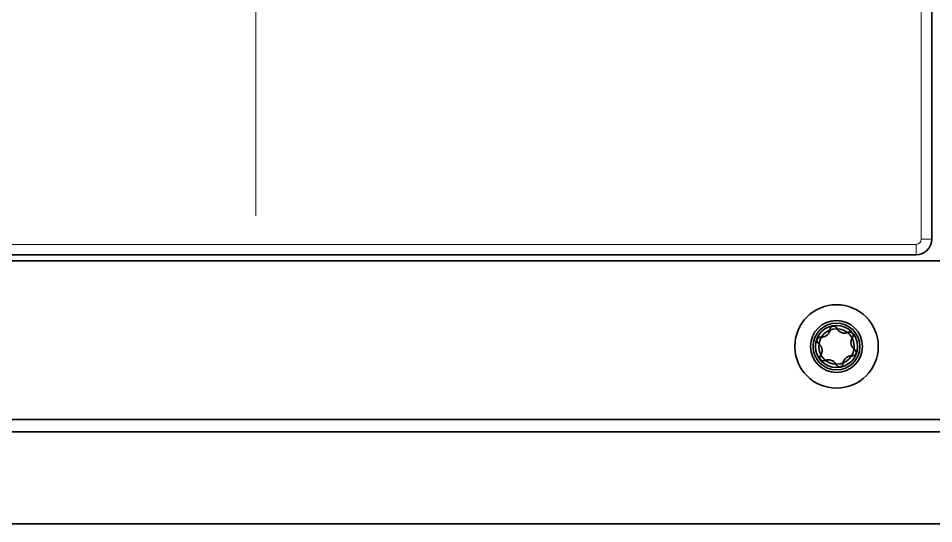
# Model space of a CAD drawing. Extents: x -760 to 4209, y 5795 to 10328.
# Drawn here: x -624.8 to -537, y 7999.4 to 8047.9 of the extents above; entities that cross this region are included whole.
import ezdxf

# ---------------------------------------------------------------- set-up
doc = ezdxf.new("R2010")
doc.units = 0
doc.header["$LTSCALE"] = 5
doc.layers.get('0').update_dxf_attribs({"linetype": 'CONTINUOUS', "lineweight": 0})
doc.layers.add('1', color=7, linetype='CONTINUOUS', true_color=0xffffff)
doc.layers.add('ORTHO$15', color=7, linetype='CONTINUOUS', true_color=0xffffff)

msp = doc.modelspace()

# ---------------------------------------------------------------- linework, layer by layer
at = {"color": 3}
msp.add_line((-601.989, 8128.928), (-601.989, 8028.928), dxfattribs=at)
at = {"layer": '1', "color": 7, "linetype": 'Continuous', "lineweight": 13}
for p, q in [((-538.18, 8026.698), (-538.18, 8101.63)), ((-537.18, 8026.698), (-538.18, 8026.698)), ((-635.144, 8026.198), (-538.68, 8026.198)), ((-538.68, 8025.198), (-538.68, 8026.198))]:
    msp.add_line(p, q, dxfattribs=at)
at = {"layer": '1', "color": 7, "linetype": 'Continuous', "lineweight": 35}
for p, q in [((-537.18, 8101.63), (-537.18, 8026.698)), ((-538.68, 8025.198), (-635.144, 8025.198))]:
    msp.add_line(p, q, dxfattribs=at)
at = {"layer": '1', "color": 7, "linetype": 'Continuous', "lineweight": 13}
msp.add_ellipse((-538.68, 8026.698), major_axis=(0.354, -0.354), ratio=0.999695, start_param=5.497939, end_param=7.068431, dxfattribs=at)
at = {"layer": '1', "color": 7, "linetype": 'Continuous', "lineweight": 35}
msp.add_ellipse((-538.68, 8026.698), major_axis=(1.061, 1.061), ratio=0.999899, start_param=3.927143, end_param=5.497635, dxfattribs=at)
at = {"layer": 'ORTHO$15', "color": 7, "linetype": 'Continuous', "lineweight": 35, "extrusion": (0, 1, 0)}
for p, q in [((-712.604, 8024.602), (-536.308, 8024.602)), ((-13.406, 8009.402), (-757.313, 8009.402)), ((-692.663, 8008.202), (-8.927, 8008.202)), ((34.037, 7999.402), (-692.663, 7999.402))]:
    msp.add_line(p, q, dxfattribs=at)
at = {"layer": 'ORTHO$15', "color": 7, "linetype": 'Continuous', "lineweight": 35}
for radius in [4, 2.49, 1.7]:
    msp.add_circle((-546.313, 8016.402), radius, dxfattribs=at)
at = {"layer": 'ORTHO$15', "color": 7, "linetype": 'Continuous', "lineweight": 35, "extrusion": (0, 0, -1)}
for radius in [2.25, 2.025]:
    msp.add_circle((546.313, 8016.402), radius, dxfattribs=at)
at = {"layer": 'ORTHO$15', "color": 7, "linetype": 'Continuous', "lineweight": 35}
for points, knots in [([(-547.823, 8017.298), (-547.77, 8017.293), (-547.717, 8017.294), (-547.638, 8017.302), (-547.612, 8017.306), (-547.572, 8017.315), (-547.559, 8017.318), (-547.533, 8017.324), (-547.52, 8017.328), (-547.456, 8017.348), (-547.406, 8017.369), (-547.347, 8017.402), (-547.335, 8017.408), (-547.312, 8017.422), (-547.3, 8017.43), (-547.266, 8017.453), (-547.244, 8017.47), (-547.181, 8017.523), (-547.144, 8017.561), (-547.093, 8017.625), (-547.077, 8017.647), (-547.055, 8017.681), (-547.048, 8017.692), (-547.034, 8017.716), (-547.028, 8017.728), (-546.997, 8017.787), (-546.977, 8017.837), (-546.954, 8017.914), (-546.948, 8017.94), (-546.938, 8017.993), (-546.935, 8018.019), (-546.932, 8018.046)], [0, 0, 0, 0, 0.125, 0.125, 0.1875, 0.1875, 0.21875, 0.21875, 0.25, 0.25, 0.375, 0.375, 0.40625, 0.40625, 0.4375, 0.4375, 0.5, 0.5, 0.625, 0.625, 0.6875, 0.6875, 0.71875, 0.71875, 0.75, 0.75, 0.875, 0.875, 0.9375, 0.9375, 1, 1, 1, 1]), ([(-546.932, 8018.046), (-546.931, 8018.064), (-546.925, 8018.099), (-546.913, 8018.133), (-546.902, 8018.159), (-546.898, 8018.167), (-546.889, 8018.183), (-546.885, 8018.191), (-546.87, 8018.214), (-546.859, 8018.228), (-546.84, 8018.249), (-546.834, 8018.255), (-546.82, 8018.268), (-546.813, 8018.274), (-546.792, 8018.291), (-546.776, 8018.301), (-546.752, 8018.314), (-546.744, 8018.319), (-546.727, 8018.326), (-546.718, 8018.33), (-546.692, 8018.339), (-546.674, 8018.344), (-546.647, 8018.349), (-546.637, 8018.35), (-546.619, 8018.352), (-546.61, 8018.352), (-546.582, 8018.352), (-546.564, 8018.351), (-546.536, 8018.347), (-546.527, 8018.345), (-546.509, 8018.34), (-546.5, 8018.338), (-546.474, 8018.329), (-546.457, 8018.322), (-546.433, 8018.309), (-546.425, 8018.305), (-546.409, 8018.295), (-546.401, 8018.29), (-546.38, 8018.273), (-546.366, 8018.261), (-546.347, 8018.241), (-546.341, 8018.234), (-546.33, 8018.22), (-546.324, 8018.213), (-546.309, 8018.191), (-546.3, 8018.175), (-546.292, 8018.158)], [0, 0, 0, 0, 0.0625, 0.125, 0.125, 0.15625, 0.15625, 0.1875, 0.1875, 0.25, 0.25, 0.28125, 0.28125, 0.3125, 0.3125, 0.375, 0.375, 0.40625, 0.40625, 0.4375, 0.4375, 0.5, 0.5, 0.53125, 0.53125, 0.5625, 0.5625, 0.625, 0.625, 0.65625, 0.65625, 0.6875, 0.6875, 0.75, 0.75, 0.78125, 0.78125, 0.8125, 0.8125, 0.875, 0.875, 0.90625, 0.90625, 0.9375, 0.9375, 1, 1, 1, 1]), ([(-546.292, 8018.158), (-546.269, 8018.11), (-546.242, 8018.064), (-546.196, 8018), (-546.179, 8017.979), (-546.152, 8017.949), (-546.143, 8017.939), (-546.124, 8017.92), (-546.114, 8017.911), (-546.065, 8017.865), (-546.022, 8017.833), (-545.964, 8017.797), (-545.952, 8017.791), (-545.928, 8017.778), (-545.916, 8017.771), (-545.879, 8017.754), (-545.854, 8017.743), (-545.778, 8017.715), (-545.725, 8017.702), (-545.658, 8017.691), (-545.644, 8017.689), (-545.617, 8017.687), (-545.577, 8017.684), (-545.509, 8017.683), (-545.456, 8017.688), (-545.416, 8017.694), (-545.403, 8017.696), (-545.376, 8017.701), (-545.363, 8017.704), (-545.298, 8017.72), (-545.248, 8017.738), (-545.2, 8017.76)], [0, 0, 0, 0, 0.125, 0.125, 0.1875, 0.1875, 0.21875, 0.21875, 0.25, 0.25, 0.375, 0.375, 0.40625, 0.40625, 0.4375, 0.4375, 0.5, 0.5, 0.625, 0.625, 0.65625, 0.65625, 0.6875, 0.75, 0.8125, 0.8125, 0.84375, 0.84375, 0.875, 0.875, 1, 1, 1, 1]), ([(-545.199, 8017.76), (-545.183, 8017.768), (-545.149, 8017.781), (-545.114, 8017.788), (-545.086, 8017.791), (-545.077, 8017.791), (-545.059, 8017.792), (-545.05, 8017.792), (-545.023, 8017.79), (-545.004, 8017.788), (-544.977, 8017.782), (-544.968, 8017.78), (-544.951, 8017.775), (-544.942, 8017.771), (-544.917, 8017.761), (-544.9, 8017.753), (-544.876, 8017.739), (-544.868, 8017.734), (-544.853, 8017.723), (-544.846, 8017.717), (-544.825, 8017.699), (-544.812, 8017.686), (-544.794, 8017.665), (-544.788, 8017.657), (-544.777, 8017.642), (-544.772, 8017.634), (-544.758, 8017.611), (-544.75, 8017.594), (-544.74, 8017.568), (-544.737, 8017.559), (-544.732, 8017.541), (-544.73, 8017.532), (-544.724, 8017.505), (-544.722, 8017.487), (-544.721, 8017.46), (-544.721, 8017.45), (-544.722, 8017.432), (-544.722, 8017.423), (-544.726, 8017.396), (-544.729, 8017.378), (-544.737, 8017.352), (-544.74, 8017.343), (-544.746, 8017.326), (-544.75, 8017.318), (-544.762, 8017.293), (-544.771, 8017.278), (-544.781, 8017.263)], [0, 0, 0, 0, 0.0625, 0.125, 0.125, 0.15625, 0.15625, 0.1875, 0.1875, 0.25, 0.25, 0.28125, 0.28125, 0.3125, 0.3125, 0.375, 0.375, 0.40625, 0.40625, 0.4375, 0.4375, 0.5, 0.5, 0.53125, 0.53125, 0.5625, 0.5625, 0.625, 0.625, 0.65625, 0.65625, 0.6875, 0.6875, 0.75, 0.75, 0.78125, 0.78125, 0.8125, 0.8125, 0.875, 0.875, 0.90625, 0.90625, 0.9375, 0.9375, 1, 1, 1, 1]), ([(-548.046, 8016.687), (-548.06, 8016.697), (-548.088, 8016.72), (-548.112, 8016.748), (-548.128, 8016.77), (-548.133, 8016.777), (-548.143, 8016.793), (-548.148, 8016.801), (-548.16, 8016.825), (-548.167, 8016.842), (-548.175, 8016.868), (-548.178, 8016.877), (-548.182, 8016.895), (-548.184, 8016.904), (-548.188, 8016.931), (-548.189, 8016.95), (-548.189, 8016.977), (-548.188, 8016.987), (-548.186, 8017.005), (-548.185, 8017.014), (-548.18, 8017.042), (-548.175, 8017.06), (-548.165, 8017.086), (-548.162, 8017.094), (-548.154, 8017.111), (-548.15, 8017.12), (-548.136, 8017.144), (-548.126, 8017.159), (-548.109, 8017.181), (-548.102, 8017.188), (-548.09, 8017.201), (-548.083, 8017.208), (-548.069, 8017.22), (-548.062, 8017.226), (-548.047, 8017.237), (-548.04, 8017.242), (-548.016, 8017.257), (-548, 8017.265), (-547.975, 8017.276), (-547.966, 8017.279), (-547.949, 8017.285), (-547.94, 8017.287), (-547.914, 8017.294), (-547.896, 8017.297), (-547.869, 8017.299), (-547.86, 8017.299), (-547.841, 8017.299), (-547.832, 8017.299), (-547.823, 8017.298)], [0, 0, 0, 0, 0.0625, 0.125, 0.125, 0.15625, 0.15625, 0.1875, 0.1875, 0.25, 0.25, 0.28125, 0.28125, 0.3125, 0.3125, 0.375, 0.375, 0.40625, 0.40625, 0.4375, 0.4375, 0.5, 0.5, 0.53125, 0.53125, 0.5625, 0.5625, 0.625, 0.625, 0.65625, 0.65625, 0.6875, 0.6875, 0.71875, 0.71875, 0.75, 0.75, 0.8125, 0.8125, 0.84375, 0.84375, 0.875, 0.875, 0.9375, 0.9375, 0.96875, 0.96875, 1, 1, 1, 1]), ([(-544.781, 8017.262), (-544.812, 8017.219), (-544.838, 8017.172), (-544.87, 8017.1), (-544.88, 8017.075), (-544.892, 8017.037), (-544.896, 8017.024), (-544.904, 8016.998), (-544.907, 8016.984), (-544.922, 8016.919), (-544.928, 8016.865), (-544.93, 8016.798), (-544.93, 8016.784), (-544.929, 8016.757), (-544.928, 8016.743), (-544.925, 8016.702), (-544.922, 8016.675), (-544.908, 8016.595), (-544.893, 8016.543), (-544.869, 8016.479), (-544.863, 8016.467), (-544.852, 8016.442), (-544.835, 8016.405), (-544.801, 8016.347), (-544.77, 8016.303), (-544.745, 8016.271), (-544.737, 8016.261), (-544.719, 8016.241), (-544.71, 8016.231), (-544.664, 8016.183), (-544.624, 8016.148), (-544.58, 8016.117)], [0, 0, 0, 0, 0.125, 0.125, 0.1875, 0.1875, 0.21875, 0.21875, 0.25, 0.25, 0.375, 0.375, 0.40625, 0.40625, 0.4375, 0.4375, 0.5, 0.5, 0.625, 0.625, 0.65625, 0.65625, 0.6875, 0.75, 0.8125, 0.8125, 0.84375, 0.84375, 0.875, 0.875, 1, 1, 1, 1]), ([(-547.844, 8015.542), (-547.813, 8015.585), (-547.787, 8015.632), (-547.755, 8015.704), (-547.745, 8015.729), (-547.733, 8015.768), (-547.729, 8015.78), (-547.722, 8015.807), (-547.718, 8015.82), (-547.704, 8015.885), (-547.697, 8015.939), (-547.695, 8016.006), (-547.695, 8016.02), (-547.696, 8016.047), (-547.697, 8016.061), (-547.7, 8016.102), (-547.703, 8016.129), (-547.717, 8016.209), (-547.732, 8016.261), (-547.757, 8016.325), (-547.762, 8016.337), (-547.773, 8016.362), (-547.791, 8016.399), (-547.824, 8016.457), (-547.855, 8016.501), (-547.88, 8016.533), (-547.889, 8016.543), (-547.906, 8016.563), (-547.915, 8016.573), (-547.962, 8016.622), (-548.002, 8016.656), (-548.046, 8016.687)], [0, 0, 0, 0, 0.125, 0.125, 0.1875, 0.1875, 0.21875, 0.21875, 0.25, 0.25, 0.375, 0.375, 0.40625, 0.40625, 0.4375, 0.4375, 0.5, 0.5, 0.625, 0.625, 0.65625, 0.65625, 0.6875, 0.75, 0.8125, 0.8125, 0.84375, 0.84375, 0.875, 0.875, 1, 1, 1, 1]), ([(-544.58, 8016.117), (-544.565, 8016.107), (-544.537, 8016.084), (-544.513, 8016.057), (-544.497, 8016.035), (-544.492, 8016.027), (-544.482, 8016.011), (-544.478, 8016.004), (-544.465, 8015.979), (-544.458, 8015.962), (-544.45, 8015.936), (-544.447, 8015.927), (-544.443, 8015.909), (-544.441, 8015.9), (-544.437, 8015.873), (-544.436, 8015.854), (-544.437, 8015.827), (-544.437, 8015.817), (-544.439, 8015.799), (-544.44, 8015.79), (-544.445, 8015.762), (-544.45, 8015.744), (-544.46, 8015.718), (-544.463, 8015.71), (-544.471, 8015.693), (-544.475, 8015.684), (-544.489, 8015.66), (-544.499, 8015.645), (-544.517, 8015.623), (-544.523, 8015.616), (-544.536, 8015.603), (-544.542, 8015.596), (-544.556, 8015.584), (-544.563, 8015.578), (-544.578, 8015.567), (-544.586, 8015.562), (-544.609, 8015.547), (-544.625, 8015.539), (-544.65, 8015.528), (-544.659, 8015.525), (-544.677, 8015.519), (-544.685, 8015.516), (-544.712, 8015.51), (-544.73, 8015.507), (-544.757, 8015.505), (-544.766, 8015.505), (-544.784, 8015.505), (-544.793, 8015.505), (-544.802, 8015.506)], [0, 0, 0, 0, 0.0625, 0.125, 0.125, 0.15625, 0.15625, 0.1875, 0.1875, 0.25, 0.25, 0.28125, 0.28125, 0.3125, 0.3125, 0.375, 0.375, 0.40625, 0.40625, 0.4375, 0.4375, 0.5, 0.5, 0.53125, 0.53125, 0.5625, 0.5625, 0.625, 0.625, 0.65625, 0.65625, 0.6875, 0.6875, 0.71875, 0.71875, 0.75, 0.75, 0.8125, 0.8125, 0.84375, 0.84375, 0.875, 0.875, 0.9375, 0.9375, 0.96875, 0.96875, 1, 1, 1, 1]), ([(-547.426, 8015.044), (-547.442, 8015.036), (-547.476, 8015.023), (-547.512, 8015.016), (-547.539, 8015.013), (-547.548, 8015.013), (-547.566, 8015.012), (-547.575, 8015.012), (-547.603, 8015.014), (-547.621, 8015.016), (-547.648, 8015.022), (-547.657, 8015.024), (-547.674, 8015.029), (-547.683, 8015.033), (-547.709, 8015.043), (-547.725, 8015.051), (-547.749, 8015.065), (-547.757, 8015.07), (-547.772, 8015.081), (-547.779, 8015.087), (-547.8, 8015.105), (-547.813, 8015.118), (-547.831, 8015.139), (-547.837, 8015.147), (-547.848, 8015.162), (-547.853, 8015.17), (-547.867, 8015.194), (-547.875, 8015.21), (-547.885, 8015.236), (-547.888, 8015.245), (-547.893, 8015.263), (-547.895, 8015.272), (-547.901, 8015.299), (-547.903, 8015.317), (-547.904, 8015.345), (-547.904, 8015.354), (-547.904, 8015.372), (-547.903, 8015.381), (-547.899, 8015.408), (-547.896, 8015.426), (-547.888, 8015.453), (-547.885, 8015.461), (-547.879, 8015.478), (-547.875, 8015.487), (-547.863, 8015.511), (-547.854, 8015.527), (-547.844, 8015.542)], [0, 0, 0, 0, 0.0625, 0.125, 0.125, 0.15625, 0.15625, 0.1875, 0.1875, 0.25, 0.25, 0.28125, 0.28125, 0.3125, 0.3125, 0.375, 0.375, 0.40625, 0.40625, 0.4375, 0.4375, 0.5, 0.5, 0.53125, 0.53125, 0.5625, 0.5625, 0.625, 0.625, 0.65625, 0.65625, 0.6875, 0.6875, 0.75, 0.75, 0.78125, 0.78125, 0.8125, 0.8125, 0.875, 0.875, 0.90625, 0.90625, 0.9375, 0.9375, 1, 1, 1, 1]), ([(-546.333, 8014.646), (-546.356, 8014.694), (-546.383, 8014.74), (-546.43, 8014.804), (-546.446, 8014.825), (-546.473, 8014.855), (-546.482, 8014.865), (-546.501, 8014.884), (-546.511, 8014.893), (-546.561, 8014.939), (-546.603, 8014.971), (-546.661, 8015.007), (-546.673, 8015.013), (-546.697, 8015.026), (-546.709, 8015.033), (-546.746, 8015.051), (-546.771, 8015.061), (-546.848, 8015.089), (-546.9, 8015.102), (-546.968, 8015.113), (-546.981, 8015.115), (-547.008, 8015.117), (-547.049, 8015.12), (-547.116, 8015.121), (-547.17, 8015.116), (-547.21, 8015.11), (-547.223, 8015.108), (-547.249, 8015.102), (-547.262, 8015.1), (-547.327, 8015.084), (-547.377, 8015.066), (-547.426, 8015.044)], [0, 0, 0, 0, 0.125, 0.125, 0.1875, 0.1875, 0.21875, 0.21875, 0.25, 0.25, 0.375, 0.375, 0.40625, 0.40625, 0.4375, 0.4375, 0.5, 0.5, 0.625, 0.625, 0.65625, 0.65625, 0.6875, 0.75, 0.8125, 0.8125, 0.84375, 0.84375, 0.875, 0.875, 1, 1, 1, 1]), ([(-544.802, 8015.506), (-544.855, 8015.511), (-544.908, 8015.51), (-544.987, 8015.502), (-545.014, 8015.497), (-545.066, 8015.487), (-545.093, 8015.48), (-545.17, 8015.456), (-545.219, 8015.435), (-545.278, 8015.402), (-545.29, 8015.396), (-545.313, 8015.381), (-545.325, 8015.374), (-545.359, 8015.351), (-545.381, 8015.334), (-545.444, 8015.281), (-545.482, 8015.243), (-545.532, 8015.179), (-545.548, 8015.157), (-545.57, 8015.123), (-545.577, 8015.112), (-545.591, 8015.088), (-545.598, 8015.076), (-545.628, 8015.017), (-545.648, 8014.967), (-545.671, 8014.89), (-545.677, 8014.864), (-545.687, 8014.812), (-545.69, 8014.785), (-545.693, 8014.759)], [0, 0, 0, 0, 0.125, 0.125, 0.1875, 0.1875, 0.25, 0.25, 0.375, 0.375, 0.40625, 0.40625, 0.4375, 0.4375, 0.5, 0.5, 0.625, 0.625, 0.6875, 0.6875, 0.71875, 0.71875, 0.75, 0.75, 0.875, 0.875, 0.9375, 0.9375, 1, 1, 1, 1]), ([(-545.693, 8014.759), (-545.694, 8014.741), (-545.7, 8014.705), (-545.712, 8014.671), (-545.723, 8014.646), (-545.727, 8014.637), (-545.736, 8014.621), (-545.74, 8014.614), (-545.755, 8014.591), (-545.766, 8014.576), (-545.791, 8014.549), (-545.805, 8014.536), (-545.834, 8014.513), (-545.849, 8014.503), (-545.873, 8014.489), (-545.881, 8014.485), (-545.898, 8014.478), (-545.907, 8014.474), (-545.933, 8014.465), (-545.951, 8014.46), (-545.979, 8014.455), (-545.988, 8014.454), (-546.006, 8014.452), (-546.016, 8014.452), (-546.043, 8014.452), (-546.062, 8014.453), (-546.089, 8014.457), (-546.098, 8014.459), (-546.116, 8014.463), (-546.125, 8014.466), (-546.152, 8014.475), (-546.168, 8014.482), (-546.193, 8014.495), (-546.201, 8014.499), (-546.216, 8014.509), (-546.224, 8014.514), (-546.246, 8014.531), (-546.259, 8014.543), (-546.278, 8014.563), (-546.284, 8014.57), (-546.295, 8014.584), (-546.301, 8014.591), (-546.316, 8014.614), (-546.325, 8014.629), (-546.333, 8014.646)], [0, 0, 0, 0, 0.0625, 0.125, 0.125, 0.15625, 0.15625, 0.1875, 0.1875, 0.25, 0.25, 0.3125, 0.3125, 0.375, 0.375, 0.40625, 0.40625, 0.4375, 0.4375, 0.5, 0.5, 0.53125, 0.53125, 0.5625, 0.5625, 0.625, 0.625, 0.65625, 0.65625, 0.6875, 0.6875, 0.75, 0.75, 0.78125, 0.78125, 0.8125, 0.8125, 0.875, 0.875, 0.90625, 0.90625, 0.9375, 0.9375, 1, 1, 1, 1])]:
    msp.add_open_spline(points, degree=3, knots=knots, dxfattribs=at)

doc.saveas('drawing.dxf')
